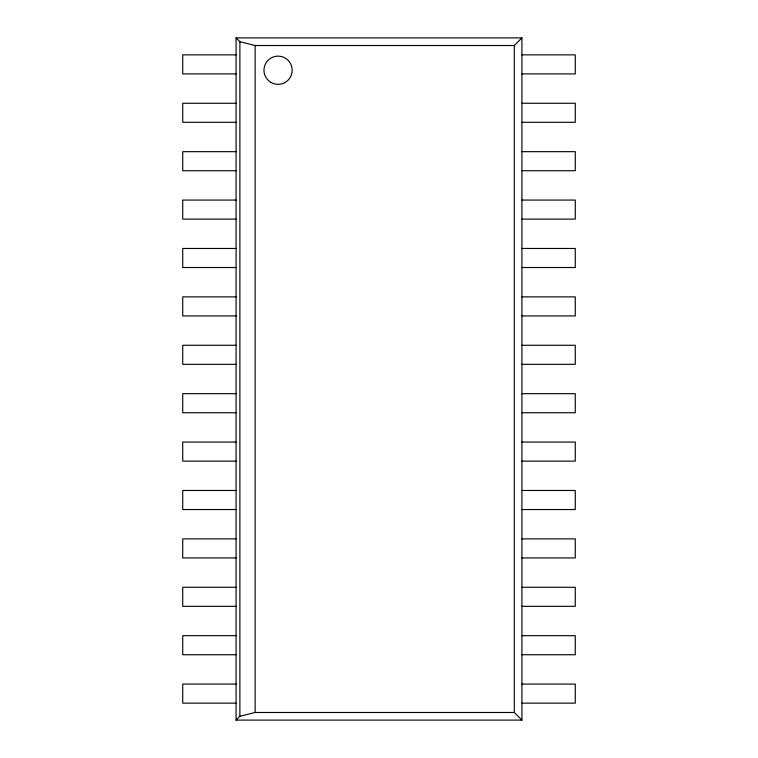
<?xml version="1.0" encoding="UTF-8"?>
<svg xmlns="http://www.w3.org/2000/svg" width="758" height="758" viewBox="0 0 758 758"><rect width="100%" height="100%" fill="white"/><g stroke="black" fill="none" stroke-linecap="round" stroke-linejoin="round"><path stroke-width="1.14" d="M521.921 720.1L514.294 712.482L514.294 45.518L521.921 37.9L236.079 37.9L236.079 720.1L521.921 720.1L521.921 37.9M236.079 720.1L239.888 716.291L255.133 712.482L514.294 712.482M236.079 37.9L239.888 41.709L255.133 45.518L514.294 45.518M236.079 54.86L182.725 54.86L182.725 73.914L236.079 73.914M521.921 54.86L575.275 54.86L575.275 73.914L521.921 73.914M236.079 103.259L182.725 103.259L182.725 122.313L236.079 122.313M521.921 103.259L575.275 103.259L575.275 122.313L521.921 122.313M236.079 151.666L182.725 151.666L182.725 170.721L236.079 170.721M521.921 151.666L575.275 151.666L575.275 170.721L521.921 170.721M236.079 200.065L182.725 200.065L182.725 219.119L236.079 219.119M521.921 200.065L575.275 200.065L575.275 219.119L521.921 219.119M236.079 248.463L182.725 248.463L182.725 267.527L236.079 267.527M521.921 248.463L575.275 248.463L575.275 267.527L521.921 267.527M236.079 296.871L182.725 296.871L182.725 315.925L236.079 315.925M521.921 296.871L575.275 296.871L575.275 315.925L521.921 315.925M236.079 345.269L182.725 345.269L182.725 364.323L236.079 364.323M521.921 345.269L575.275 345.269L575.275 364.323L521.921 364.323M236.079 393.677L182.725 393.677L182.725 412.731L236.079 412.731M521.921 393.677L575.275 393.677L575.275 412.731L521.921 412.731M236.079 442.075L182.725 442.075L182.725 461.129L236.079 461.129M521.921 442.075L575.275 442.075L575.275 461.129L521.921 461.129M236.079 490.473L182.725 490.473L182.725 509.537L236.079 509.537M521.921 490.473L575.275 490.473L575.275 509.537L521.921 509.537M236.079 538.881L182.725 538.881L182.725 557.935L236.079 557.935M521.921 538.881L575.275 538.881L575.275 557.935L521.921 557.935M236.079 587.279L182.725 587.279L182.725 606.334L236.079 606.334M521.921 587.279L575.275 587.279L575.275 606.334L521.921 606.334M236.079 635.687L182.725 635.687L182.725 654.741L236.079 654.741M521.921 635.687L575.275 635.687L575.275 654.741L521.921 654.741M236.079 684.086L182.725 684.086L182.725 703.14L236.079 703.14M521.921 684.086L575.275 684.086L575.275 703.14L521.921 703.14M255.133 45.518L255.133 712.482M239.888 41.709L239.888 716.291M271.013 82.461A14.099 14.099 0 0 0 292.171 70.248A14.099 14.099 0 0 0 271.013 58.034A14.099 14.099 0 0 0 271.013 82.461"/></g></svg>
